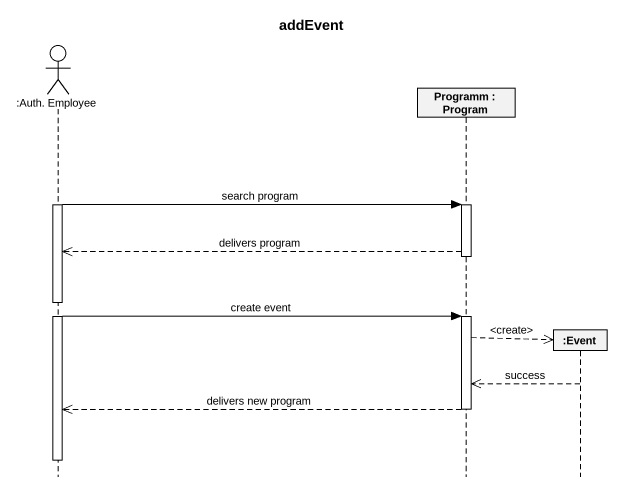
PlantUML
@startuml
title addEvent
hide footbox
actor ":Auth. Employee" as Auth_Employee
participant "Programm : Program" as Programm
participant ":Event" as Event

activate Auth_Employee
Auth_Employee -> Programm : search program
activate Programm
Programm -->> Auth_Employee : delivers program
deactivate Programm
Auth_Employee -> Programm : create event
activate Programm
Programm -->> Event ** : <create>
Event -->> Programm : success
Programm -->> Auth_Employee : delivers new program
deactivate Programm
deactivate Auth_Employee
@enduml
